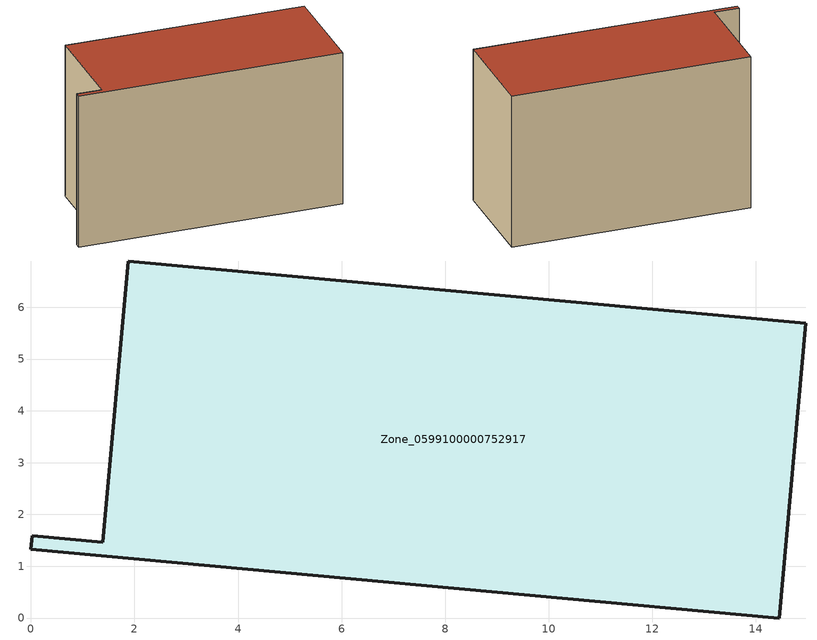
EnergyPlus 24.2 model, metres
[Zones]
Zone_0599100000752917
 floor ground (C_G): 14.45,0 0,1.33 0.02,1.59 1.39,1.46 1.88,6.89 14.96,5.7 z0
 wall outside (C_F): 14.45,0 14.96,5.7 1.88,6.89 1.39,1.46 0.02,1.59 0,1.33 14.45,0 z0:8.72
 roof outside (C_R): 0,1.33 14.45,0 14.96,5.7 1.88,6.89 1.39,1.46 0.02,1.59 z8.72
[BUILDING]
Pand.0599100000752917: North Axis=0; Terrain=City; Loads Convergence Tolerance Value=0.04; Temperature Convergence Tolerance Value=0.4; Solar Distribution=FullExterior; Maximum Number of Warmup Days=25; Minimum Number of Warmup Days=1
[Site:Location]
Rotterdam.The.Hague.AP_ZH_NLD Design_Conditions: Latitude=51.96; Longitude=4.45; Time Zone=1; Elevation=-4.5
[SITE:GROUNDTEMPERATURE:BUILDINGSURFACE]
18, 18, 18, 18, 18, 18, 18, 18, 18, 18, 18, 18
[MATERIAL] Thermal Absorptance=0.9; Solar Absorptance=0.7; Visible Absorptance=0.7
Name | Roughness | Thickness | Conductivity | Density | Specific Heat
G.TI.2006-2014 | MediumSmooth | 0.15 | 0.06 | 540 | 1210
F.TI.2006-2014 | Rough | 0.3 | 0.12 | 1920 | 840
R.TI.2006-2014 | MediumRough | 0.2 | 0.08 | 1500 | 1000
[CONSTRUCTION]
C_G: G.TI.2006-2014
C_F: F.TI.2006-2014
C_R: R.TI.2006-2014
[ZONE]
Zone_0599100000752917: Type=1; Multiplier=1; Ceiling Height=Autocalculate; Volume=Autocalculate; Floor Area=autocalculate; Part of Total Floor Area=Yes
[ZONEINFILTRATION:DESIGNFLOWRATE]
Infil_Zone_0599100000752917: Zone or ZoneList or Space or SpaceList=Zone_0599100000752917; Schedule=AlwaysOn; Design Flow Rate Calculation Method=Flow/Area; Flow Rate per Floor Area=0.0015; Constant Term Coefficient=1; Temperature Term Coefficient=0; Velocity Term Coefficient=0; Velocity Squared Term Coefficient=0
[HVACTEMPLATE:ZONE:IDEALLOADSAIRSYSTEM]
Zone_0599100000752917: Maximum Heating Supply Air Temperature=50; Minimum Cooling Supply Air Temperature=13; Maximum Heating Supply Air Humidity Ratio=0.0156; Minimum Cooling Supply Air Humidity Ratio=0.0077; Heating Limit=NoLimit; Cooling Limit=NoLimit; Dehumidification Control Type=ConstantSensibleHeatRatio; Cooling Sensible Heat Ratio=0.7; Dehumidification Setpoint=60; Humidification Control Type=None; Humidification Setpoint=30; Outdoor Air Method=None; Outdoor Air Flow Rate per Person=0.00944; Outdoor Air Flow Rate per Zone Floor Area=0; Outdoor Air Flow Rate per Zone=0; Demand Controlled Ventilation Type=None; Outdoor Air Economizer Type=NoEconomizer; Heat Recovery Type=None; Sensible Heat Recovery Effectiveness=0.7; Latent Heat Recovery Effectiveness=0.65
[ZONECONTROL:THERMOSTAT]
ThermostatControl_Zone_0599100000752917: Zone or ZoneList=Zone_0599100000752917; Control Type Schedule=DualSetpointControlType; Control 1=Thermostat_Zone_0599100000752917; Temperature Difference Between Cutout And Setpoint=0
[THERMOSTATSETPOINT:DUALSETPOINT]
Thermostat_Zone_0599100000752917: Heating Setpoint Temperature Schedule=HeatingSetpoint_Zone_0599100000752917; Cooling Setpoint Temperature Schedule=CoolingSetpoint_Zone_0599100000752917
[SCHEDULE:COMPACT]
HeatingSetpoint_Zone_0599100000752917: Through: 12/31, For: AllDays, Until: 24:00, 21
CoolingSetpoint_Zone_0599100000752917: Through: 12/31, For: AllDays, Until: 24:00, 24
DualSetpointControlType: Through: 12/31, For: AllDays, Until: 24:00, 4
AlwaysOn: Through: 12/31, For: AllDays, Until: 24:00, 1
